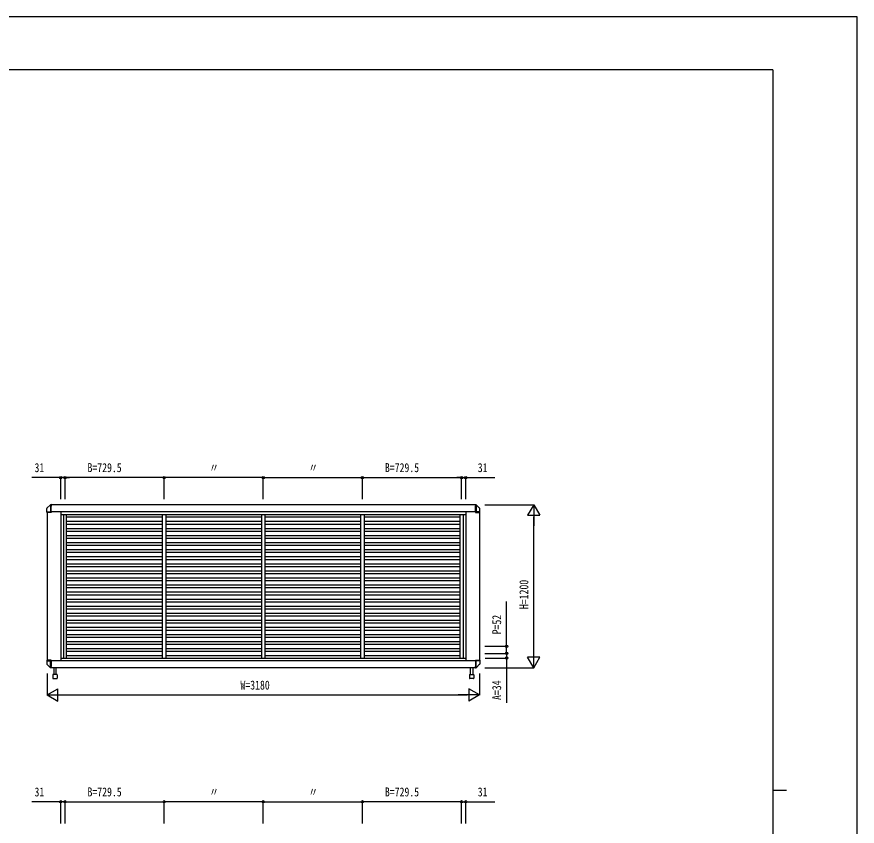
# Model space of a CAD drawing. Units: millimetres, scale not verified. Extents: x -8410 to 8410, y -5940 to 5940.
# Drawn here: x 2226 to 8410, y -16 to 5940 of the extents above; entities that cross this region are included whole.
import ezdxf
from ezdxf.enums import TextEntityAlignment as Align

# ---------------------------------------------------------------- set-up
doc = ezdxf.new("R2010")
doc.units = ezdxf.units.MM
doc.header["$LTSCALE"] = 30
for name, color, linetype in [('0-2_YKK_A1', 4, 'Continuous'), ('0-3_YKK_D', 6, 'Continuous'), ('0-4_YKK_ZWAK', 7, 'Continuous')]:
    doc.layers.add(name, color=color, linetype=linetype)
doc.styles.add('ＭＳ ゴシック', font='')
doc.styles.get('ＭＳ ゴシック').set_extended_font_data('MS Gothic')

msp = doc.modelspace()

# ---------------------------------------------------------------- linework, layer by layer
at = {"layer": '0-2_YKK_A1'}
for p, q in [((2474.32, 2350.05), (2474.32, 2313.5)), ((2479.04, 2350.3), (2474.99, 2350.09)), ((2474.99, 2350.05), (2474.99, 2350.07)), ((2479.04, 2344.37), (2479.04, 2350.3)), ((5601.04, 2350), (2479.04, 2350)), ((5601.04, 2350.3), (5605.09, 2350.09)), ((5601.04, 2344.37), (5601.04, 2350.3)), ((5605.09, 2350.05), (5605.09, 2350.07)), ((5605.76, 2350.05), (5605.76, 2313.5)), ((2447.54, 2315.72), (2447.54, 2322.76)), ((2447.54, 2305.58), (2447.54, 2315.72)), ((2447.54, 2298), (2447.54, 2305.58)), ((2447.54, 2294), (2447.54, 2298)), ((2447.54, 2298), (2473.95, 2298)), ((2473.34, 2349.35), (2448.26, 2324.52)), ((2449.4, 2293), (2448.54, 2293)), ((2479.04, 2293), (2449.4, 2293)), ((2450.04, 2293), (2450.04, 1207)), ((2473.36, 2349.34), (2473.36, 2349.32)), ((2474.13, 2298), (2473.95, 2298)), ((2474.13, 2298), (2479.04, 2298)), ((2479.04, 2344.37), (2479.04, 2339.67)), ((2479.04, 2313.5), (2479.04, 2339.67)), ((2479.04, 2298), (2479.04, 2313.5)), ((5601.04, 2298), (2479.04, 2298)), ((2479.04, 2294), (2479.04, 2298)), ((2479.04, 2294), (2479.04, 2293)), ((2550.04, 2298), (2550.04, 1201)), ((5530.04, 2298), (5530.04, 1202)), ((5601.04, 2344.37), (5601.04, 2339.67)), ((5601.04, 2313.5), (5601.04, 2339.67)), ((5601.04, 2298), (5601.04, 2313.5)), ((5601.04, 2294), (5601.04, 2298)), ((5605.95, 2298), (5601.04, 2298)), ((5601.04, 2294), (5601.04, 2293)), ((5601.04, 2293), (5630.68, 2293)), ((5605.95, 2298), (5606.13, 2298)), ((5632.54, 2298), (5606.13, 2298)), ((5606.72, 2349.34), (5606.72, 2349.32)), ((5606.74, 2349.35), (5631.82, 2324.52)), ((5630.04, 2293), (5630.04, 1207)), ((5630.68, 2293), (5631.54, 2293)), ((5632.54, 2315.72), (5632.54, 2322.76)), ((5632.54, 2305.58), (5632.54, 2315.72)), ((5632.54, 2298), (5632.54, 2305.58)), ((5632.54, 2294), (5632.54, 2298)), ((2550.04, 2278), (5530.04, 2278)), ((2569.54, 2278), (2569.54, 1222)), ((2592.54, 1222), (2592.54, 2278)), ((2592.54, 2260), (3299.04, 2260)), ((2592.54, 2228), (3299.04, 2228)), ((3299.04, 1222), (3299.04, 2278)), ((3322.04, 2278), (3322.04, 1222)), ((3322.04, 2260), (4028.54, 2260)), ((3322.04, 2228), (4028.54, 2228)), ((4028.54, 1222), (4028.54, 2278)), ((4051.54, 2278), (4051.54, 1222)), ((4051.54, 2260), (4758.04, 2260)), ((4051.54, 2228), (4758.04, 2228)), ((4758.04, 1222), (4758.04, 2278)), ((4781.04, 2278), (4781.04, 1222)), ((4781.04, 2260), (5487.54, 2260)), ((4781.04, 2228), (5487.54, 2228)), ((5487.54, 1222), (5487.54, 2278)), ((5510.54, 2278), (5510.54, 1222)), ((2592.54, 2208), (3299.04, 2208)), ((2592.54, 2176), (3299.04, 2176)), ((3322.04, 2208), (4028.54, 2208)), ((3322.04, 2176), (4028.54, 2176)), ((4051.54, 2208), (4758.04, 2208)), ((4051.54, 2176), (4758.04, 2176)), ((4781.04, 2208), (5487.54, 2208)), ((4781.04, 2176), (5487.54, 2176)), ((2592.54, 2156), (3299.04, 2156)), ((2592.54, 2124), (3299.04, 2124)), ((2592.54, 2104), (3299.04, 2104)), ((3322.04, 2156), (4028.54, 2156)), ((3322.04, 2124), (4028.54, 2124)), ((3322.04, 2104), (4028.54, 2104)), ((4051.54, 2156), (4758.04, 2156)), ((4051.54, 2124), (4758.04, 2124)), ((4051.54, 2104), (4758.04, 2104)), ((4781.04, 2156), (5487.54, 2156)), ((4781.04, 2124), (5487.54, 2124)), ((4781.04, 2104), (5487.54, 2104)), ((2592.54, 2072), (3299.04, 2072)), ((2592.54, 2052), (3299.04, 2052)), ((3322.04, 2072), (4028.54, 2072)), ((3322.04, 2052), (4028.54, 2052)), ((4051.54, 2072), (4758.04, 2072)), ((4051.54, 2052), (4758.04, 2052)), ((4781.04, 2072), (5487.54, 2072)), ((4781.04, 2052), (5487.54, 2052)), ((2592.54, 2020), (3299.04, 2020)), ((2592.54, 2000), (3299.04, 2000)), ((3322.04, 2020), (4028.54, 2020)), ((3322.04, 2000), (4028.54, 2000)), ((4051.54, 2020), (4758.04, 2020)), ((4051.54, 2000), (4758.04, 2000)), ((4781.04, 2020), (5487.54, 2020)), ((4781.04, 2000), (5487.54, 2000)), ((2592.54, 1968), (3299.04, 1968)), ((2592.54, 1948), (3299.04, 1948)), ((3322.04, 1968), (4028.54, 1968)), ((3322.04, 1948), (4028.54, 1948)), ((4051.54, 1968), (4758.04, 1968)), ((4051.54, 1948), (4758.04, 1948)), ((4781.04, 1968), (5487.54, 1968)), ((4781.04, 1948), (5487.54, 1948)), ((2592.54, 1916), (3299.04, 1916)), ((2592.54, 1896), (3299.04, 1896)), ((2592.54, 1864), (3299.04, 1864)), ((3322.04, 1916), (4028.54, 1916)), ((3322.04, 1896), (4028.54, 1896)), ((3322.04, 1864), (4028.54, 1864)), ((4051.54, 1916), (4758.04, 1916)), ((4051.54, 1896), (4758.04, 1896)), ((4051.54, 1864), (4758.04, 1864)), ((4781.04, 1916), (5487.54, 1916)), ((4781.04, 1896), (5487.54, 1896)), ((4781.04, 1864), (5487.54, 1864)), ((2592.54, 1844), (3299.04, 1844)), ((2592.54, 1812), (3299.04, 1812)), ((3322.04, 1844), (4028.54, 1844)), ((3322.04, 1812), (4028.54, 1812)), ((4051.54, 1844), (4758.04, 1844)), ((4051.54, 1812), (4758.04, 1812)), ((4781.04, 1844), (5487.54, 1844)), ((4781.04, 1812), (5487.54, 1812)), ((2592.54, 1792), (3299.04, 1792)), ((2592.54, 1760), (3299.04, 1760)), ((2592.54, 1740), (3299.04, 1740)), ((3322.04, 1792), (4028.54, 1792)), ((3322.04, 1760), (4028.54, 1760)), ((3322.04, 1740), (4028.54, 1740)), ((4051.54, 1792), (4758.04, 1792)), ((4051.54, 1760), (4758.04, 1760)), ((4051.54, 1740), (4758.04, 1740)), ((4781.04, 1792), (5487.54, 1792)), ((4781.04, 1760), (5487.54, 1760)), ((4781.04, 1740), (5487.54, 1740)), ((2592.54, 1708), (3299.04, 1708)), ((2592.54, 1688), (3299.04, 1688)), ((3322.04, 1708), (4028.54, 1708)), ((3322.04, 1688), (4028.54, 1688)), ((4051.54, 1708), (4758.04, 1708)), ((4051.54, 1688), (4758.04, 1688)), ((4781.04, 1708), (5487.54, 1708)), ((4781.04, 1688), (5487.54, 1688)), ((2592.54, 1656), (3299.04, 1656)), ((2592.54, 1636), (3299.04, 1636)), ((3322.04, 1656), (4028.54, 1656)), ((3322.04, 1636), (4028.54, 1636)), ((4051.54, 1656), (4758.04, 1656)), ((4051.54, 1636), (4758.04, 1636)), ((4781.04, 1656), (5487.54, 1656)), ((4781.04, 1636), (5487.54, 1636)), ((2592.54, 1604), (3299.04, 1604)), ((2592.54, 1584), (3299.04, 1584)), ((2592.54, 1552), (3299.04, 1552)), ((3322.04, 1604), (4028.54, 1604)), ((3322.04, 1584), (4028.54, 1584)), ((3322.04, 1552), (4028.54, 1552)), ((4051.54, 1604), (4758.04, 1604)), ((4051.54, 1584), (4758.04, 1584)), ((4051.54, 1552), (4758.04, 1552)), ((4781.04, 1604), (5487.54, 1604)), ((4781.04, 1584), (5487.54, 1584)), ((4781.04, 1552), (5487.54, 1552)), ((2592.54, 1532), (3299.04, 1532)), ((2592.54, 1500), (3299.04, 1500)), ((3322.04, 1532), (4028.54, 1532)), ((3322.04, 1500), (4028.54, 1500)), ((4051.54, 1532), (4758.04, 1532)), ((4051.54, 1500), (4758.04, 1500)), ((4781.04, 1532), (5487.54, 1532)), ((4781.04, 1500), (5487.54, 1500)), ((2592.54, 1480), (3299.04, 1480)), ((2592.54, 1448), (3299.04, 1448)), ((2592.54, 1428), (3299.04, 1428)), ((3322.04, 1480), (4028.54, 1480)), ((3322.04, 1448), (4028.54, 1448)), ((3322.04, 1428), (4028.54, 1428)), ((4051.54, 1480), (4758.04, 1480)), ((4051.54, 1448), (4758.04, 1448)), ((4051.54, 1428), (4758.04, 1428)), ((4781.04, 1480), (5487.54, 1480)), ((4781.04, 1448), (5487.54, 1448)), ((4781.04, 1428), (5487.54, 1428)), ((2592.54, 1396), (3299.04, 1396)), ((2592.54, 1376), (3299.04, 1376)), ((3322.04, 1396), (4028.54, 1396)), ((3322.04, 1376), (4028.54, 1376)), ((4051.54, 1396), (4758.04, 1396)), ((4051.54, 1376), (4758.04, 1376)), ((4781.04, 1396), (5487.54, 1396)), ((4781.04, 1376), (5487.54, 1376)), ((2592.54, 1344), (3299.04, 1344)), ((2592.54, 1324), (3299.04, 1324)), ((3322.04, 1344), (4028.54, 1344)), ((3322.04, 1324), (4028.54, 1324)), ((4051.54, 1344), (4758.04, 1344)), ((4051.54, 1324), (4758.04, 1324)), ((4781.04, 1344), (5487.54, 1344)), ((4781.04, 1324), (5487.54, 1324)), ((2592.54, 1292), (3299.04, 1292)), ((2592.54, 1272), (3299.04, 1272)), ((2592.54, 1240), (3299.04, 1240)), ((3322.04, 1292), (4028.54, 1292)), ((3322.04, 1272), (4028.54, 1272)), ((3322.04, 1240), (4028.54, 1240)), ((4051.54, 1292), (4758.04, 1292)), ((4051.54, 1272), (4758.04, 1272)), ((4051.54, 1240), (4758.04, 1240)), ((4781.04, 1292), (5487.54, 1292)), ((4781.04, 1272), (5487.54, 1272)), ((4781.04, 1240), (5487.54, 1240)), ((2447.54, 1206), (2447.54, 1202)), ((2447.54, 1202), (2447.54, 1194.42)), ((2447.54, 1202), (2473.95, 1202)), ((2447.54, 1194.42), (2447.54, 1184.28)), ((2447.54, 1184.28), (2447.54, 1177.24)), ((2473.34, 1150.65), (2448.26, 1175.48)), ((2449.4, 1207), (2448.54, 1207)), ((2479.04, 1207), (2449.4, 1207)), ((2474.13, 1202), (2473.95, 1202)), ((2474.13, 1202), (2479.04, 1202)), ((2474.32, 1149.95), (2474.32, 1186.5)), ((2479.04, 1206), (2479.04, 1207)), ((2479.04, 1206), (2479.04, 1202)), ((5601.04, 1202), (2479.04, 1202)), ((2479.04, 1202), (2479.04, 1186.5)), ((2479.04, 1186.5), (2479.04, 1160.33)), ((2550.04, 1222), (5530.04, 1222)), ((5601.04, 1207), (5630.68, 1207)), ((5601.04, 1206), (5601.04, 1207)), ((5601.04, 1206), (5601.04, 1202)), ((5601.04, 1202), (5601.04, 1186.5)), ((5605.95, 1202), (5601.04, 1202)), ((5601.04, 1186.5), (5601.04, 1160.33)), ((5605.76, 1149.95), (5605.76, 1186.5)), ((5605.95, 1202), (5606.13, 1202)), ((5632.54, 1202), (5606.13, 1202)), ((5606.74, 1150.65), (5631.82, 1175.48)), ((5630.68, 1207), (5631.54, 1207)), ((5632.54, 1206), (5632.54, 1202)), ((5632.54, 1202), (5632.54, 1194.42)), ((5632.54, 1194.42), (5632.54, 1184.28)), ((5632.54, 1184.28), (5632.54, 1177.24)), ((2473.36, 1150.66), (2473.36, 1150.68)), ((2474.99, 1149.95), (2474.99, 1149.93)), ((2479.04, 1149.7), (2474.99, 1149.91)), ((2479.04, 1155.63), (2479.04, 1160.33)), ((2479.04, 1155.63), (2479.04, 1149.7)), ((5601.04, 1150), (2479.04, 1150)), ((2497.54, 1150), (2497.54, 1100)), ((2516.54, 1100), (2516.54, 1150)), ((5563.54, 1100), (5563.54, 1150)), ((5582.54, 1150), (5582.54, 1100)), ((5601.04, 1155.63), (5601.04, 1160.33)), ((5601.04, 1155.63), (5601.04, 1149.7)), ((5601.04, 1149.7), (5605.09, 1149.91)), ((5605.09, 1149.95), (5605.09, 1149.93)), ((5606.72, 1150.66), (5606.72, 1150.68)), ((2490.49, 1099), (2490.49, 1074)), ((2522.59, 1100), (2491.49, 1100)), ((2494.49, 1070), (2519.59, 1070)), ((2523.59, 1099), (2523.59, 1074)), ((5556.49, 1099), (5556.49, 1074)), ((5557.49, 1100), (5588.59, 1100)), ((5585.59, 1070), (5560.49, 1070)), ((5589.59, 1099), (5589.59, 1074))]:
    msp.add_line(p, q, dxfattribs=at)
for points in [[(2474.32, 2313.4), (2474.31, 2312.64), (2474.27, 2309.06), (2474.23, 2305.52), (2474.2, 2303.22), (2474.17, 2300.97), (2474.14, 2298.62), (2474.13, 2298)], [(5605.76, 2313.4), (5605.77, 2312.64), (5605.81, 2309.06), (5605.85, 2305.52), (5605.88, 2303.22), (5605.91, 2300.97), (5605.94, 2298.62), (5605.95, 2298)], [(2474.32, 1186.6), (2474.31, 1187.36), (2474.27, 1190.94), (2474.23, 1194.48), (2474.2, 1196.78), (2474.17, 1199.03), (2474.14, 1201.38), (2474.13, 1202)], [(5605.76, 1186.6), (5605.77, 1187.36), (5605.81, 1190.94), (5605.85, 1194.48), (5605.88, 1196.78), (5605.91, 1199.03), (5605.94, 1201.38), (5605.95, 1202)]]:
    msp.add_lwpolyline(points, dxfattribs=at)
for centre, radius, start, end in [((2475.12, 2347.59), 2.5, 93.12962, 135.58389), ((5604.96, 2347.59), 2.5, 44.41611, 86.87038), ((2450.04, 2322.76), 2.5, 135.33594, 180), ((2448.54, 2294), 1, 180, 270), ((5631.54, 2294), 1, 270, 0), ((5630.04, 2322.76), 2.5, 0, 44.66406), ((2448.54, 1206), 1, 90, 180), ((2450.04, 1177.24), 2.5, 180, 224.66406), ((5631.54, 1206), 1, 0, 90), ((5630.04, 1177.24), 2.5, 315.33594, 0), ((2475.12, 1152.41), 2.5, 224.41611, 266.87038), ((5604.96, 1152.41), 2.5, 273.12962, 315.58389), ((2491.49, 1099), 1, 90, 180), ((2494.49, 1074), 4, 180, 270), ((2519.59, 1074), 4, 270, 0), ((2522.59, 1099), 1, 0, 90), ((5557.49, 1099), 1, 90, 180), ((5560.49, 1074), 4, 180, 270), ((5585.59, 1074), 4, 270, 0), ((5588.59, 1099), 1, 0, 90)]:
    msp.add_arc(centre, radius, start, end, dxfattribs=at)
at = {"layer": '0-3_YKK_D'}
for p, q in [((2550.04, 2550), (2336.44, 2550)), ((2550.04, 2391), (2550.04, 2551)), ((2581.04, 2550), (2550.04, 2550)), ((2581.04, 2391), (2581.04, 2551)), ((2581.04, 2391), (2581.04, 2551)), ((2581.04, 2550), (2615.04, 2550)), ((3310.54, 2550), (2581.04, 2550)), ((3310.54, 2391), (3310.54, 2551)), ((3310.54, 2391), (3310.54, 2551)), ((4040.04, 2550), (3310.54, 2550)), ((4040.04, 2391), (4040.04, 2551)), ((4040.04, 2391), (4040.04, 2551)), ((4040.04, 2550), (4769.54, 2550)), ((4769.54, 2391), (4769.54, 2551)), ((4769.54, 2391), (4769.54, 2551)), ((4769.54, 2550), (5499.04, 2550)), ((5499.04, 2550), (5465.04, 2550)), ((5499.04, 2391), (5499.04, 2551)), ((5499.04, 2391), (5499.04, 2551)), ((5499.04, 2550), (5530.04, 2550)), ((5530.04, 2391), (5530.04, 2551)), ((5530.04, 2550), (5743.64, 2550)), ((5671.04, 2350), (6031.04, 2350)), ((6030.04, 2350), (5985.04, 2272.06)), ((6030.04, 2350), (6075.04, 2272.06)), ((6030.04, 2350), (6030.04, 2194.12)), ((5985.04, 2272.06), (6075.04, 2272.06)), ((6030.04, 1240), (6030.04, 2260)), ((5669.7, 1308), (5831.04, 1308)), ((6030.04, 1150), (6030.04, 1305.88)), ((5669.7, 1256), (5831.04, 1256)), ((5670.88, 1256), (5831.04, 1256)), ((5830.04, 1256), (5830.04, 1290)), ((5830.04, 1256), (5830.04, 1222)), ((5671.89, 1222), (5831.04, 1222)), ((5830.04, 1222), (5830.04, 893.2)), ((6030.04, 1150), (5985.04, 1227.94)), ((6075.04, 1227.94), (5985.04, 1227.94)), ((6030.04, 1150), (6075.04, 1227.94)), ((5671.04, 1150), (6031.04, 1150)), ((2450.04, 1109), (2450.04, 949)), ((5630.04, 1109), (5630.04, 949)), ((2450.04, 950), (2527.98, 995)), ((2527.98, 905), (2527.98, 995)), ((5630.04, 950), (5552.1, 995)), ((5552.1, 995), (5552.1, 905)), ((2450.04, 950), (2527.98, 905)), ((2450.04, 950), (2605.92, 950)), ((2540.04, 950), (5540.04, 950)), ((5630.04, 950), (5474.15, 950)), ((5630.04, 950), (5552.1, 905)), ((2550.04, 163.79), (2336.44, 163.79)), ((2550.04, 4.79), (2550.04, 164.79)), ((2581.04, 163.79), (2550.04, 163.79)), ((2581.04, 4.79), (2581.04, 164.79)), ((2581.04, 4.79), (2581.04, 164.79)), ((2581.04, 163.79), (2615.04, 163.79)), ((2581.04, 163.79), (3310.54, 163.79)), ((3310.54, 4.79), (3310.54, 164.79)), ((3310.54, 4.79), (3310.54, 164.79)), ((4040.04, 163.79), (3310.54, 163.79)), ((4040.04, 4.79), (4040.04, 164.79)), ((4040.04, 4.79), (4040.04, 164.79)), ((4040.04, 163.79), (4769.54, 163.79)), ((4769.54, 4.79), (4769.54, 164.79)), ((4769.54, 4.79), (4769.54, 164.79)), ((5499.04, 163.79), (4769.54, 163.79)), ((5499.04, 163.79), (5465.04, 163.79)), ((5499.04, 4.79), (5499.04, 164.79)), ((5499.04, 4.79), (5499.04, 164.79)), ((5499.04, 163.79), (5530.04, 163.79)), ((5530.04, 4.79), (5530.04, 164.79)), ((5530.04, 163.79), (5743.64, 163.79))]:
    msp.add_line(p, q, dxfattribs=at)
msp.add_lwpolyline([(5830.04, 1256), (5830.04, 1308), (5830.04, 1636.8)], dxfattribs=at)
for centre in [(2550.04, 2550), (2581.04, 2550), (2581.04, 2550), (3310.54, 2550), (3310.54, 2550), (4040.04, 2550), (4040.04, 2550), (4769.54, 2550), (4769.54, 2550), (5499.04, 2550), (5499.04, 2550), (5530.04, 2550), (5830.04, 1308), (5830.04, 1256), (5830.04, 1256), (5830.04, 1222), (2550.04, 163.79), (2581.04, 163.79), (2581.04, 163.79), (3310.54, 163.79), (3310.54, 163.79), (4040.04, 163.79), (4040.04, 163.79), (4769.54, 163.79), (4769.54, 163.79), (5499.04, 163.79), (5499.04, 163.79), (5530.04, 163.79)]:
    msp.add_circle(centre, 8.5, dxfattribs=at)
at = {"layer": '0-4_YKK_ZWAK'}
for p, q in [((7790.04, 5550), (-7809.96, 5550)), ((7790.04, 5550), (7790.04, -5050)), ((7790.04, 250), (7890.04, 250))]:
    msp.add_line(p, q, dxfattribs=at)
msp.add_lwpolyline([(-8410, -5940), (8410, -5940), (8410, 5940), (-8410, 5940)], close=True, dxfattribs=at)

# ---------------------------------------------------------------- texts
at = {"layer": '0-3_YKK_D', "style": 'ＭＳ ゴシック', "width": 0.8}
for s, p in [('31', (2356.44, 2570)), ('B=729.5', (2746.59, 2570)), ('〃', (3641.69, 2570)), ('〃', (4371.19, 2570)), ('B=729.5', (4935.09, 2570)), ('31', (5618.04, 2570)), ('W=3180', (3872.04, 970)), ('31', (2356.44, 183.79)), ('B=729.5', (2746.59, 183.79)), ('〃', (3641.69, 183.79)), ('〃', (4371.19, 183.79)), ('B=729.5', (4935.09, 183.79)), ('31', (5618.04, 183.79))]:
    msp.add_text(s, height=65.98, dxfattribs=at).set_placement(p, align=Align.BOTTOM_LEFT)
for s, p in [('H=1200', (6010.04, 1582)), ('P=52', (5810.04, 1396)), ('A=34', (5810.04, 913.2))]:
    msp.add_text(s, height=65.98, rotation=90, dxfattribs=at).set_placement(p, align=Align.BOTTOM_LEFT)

doc.saveas('drawing.dxf')
